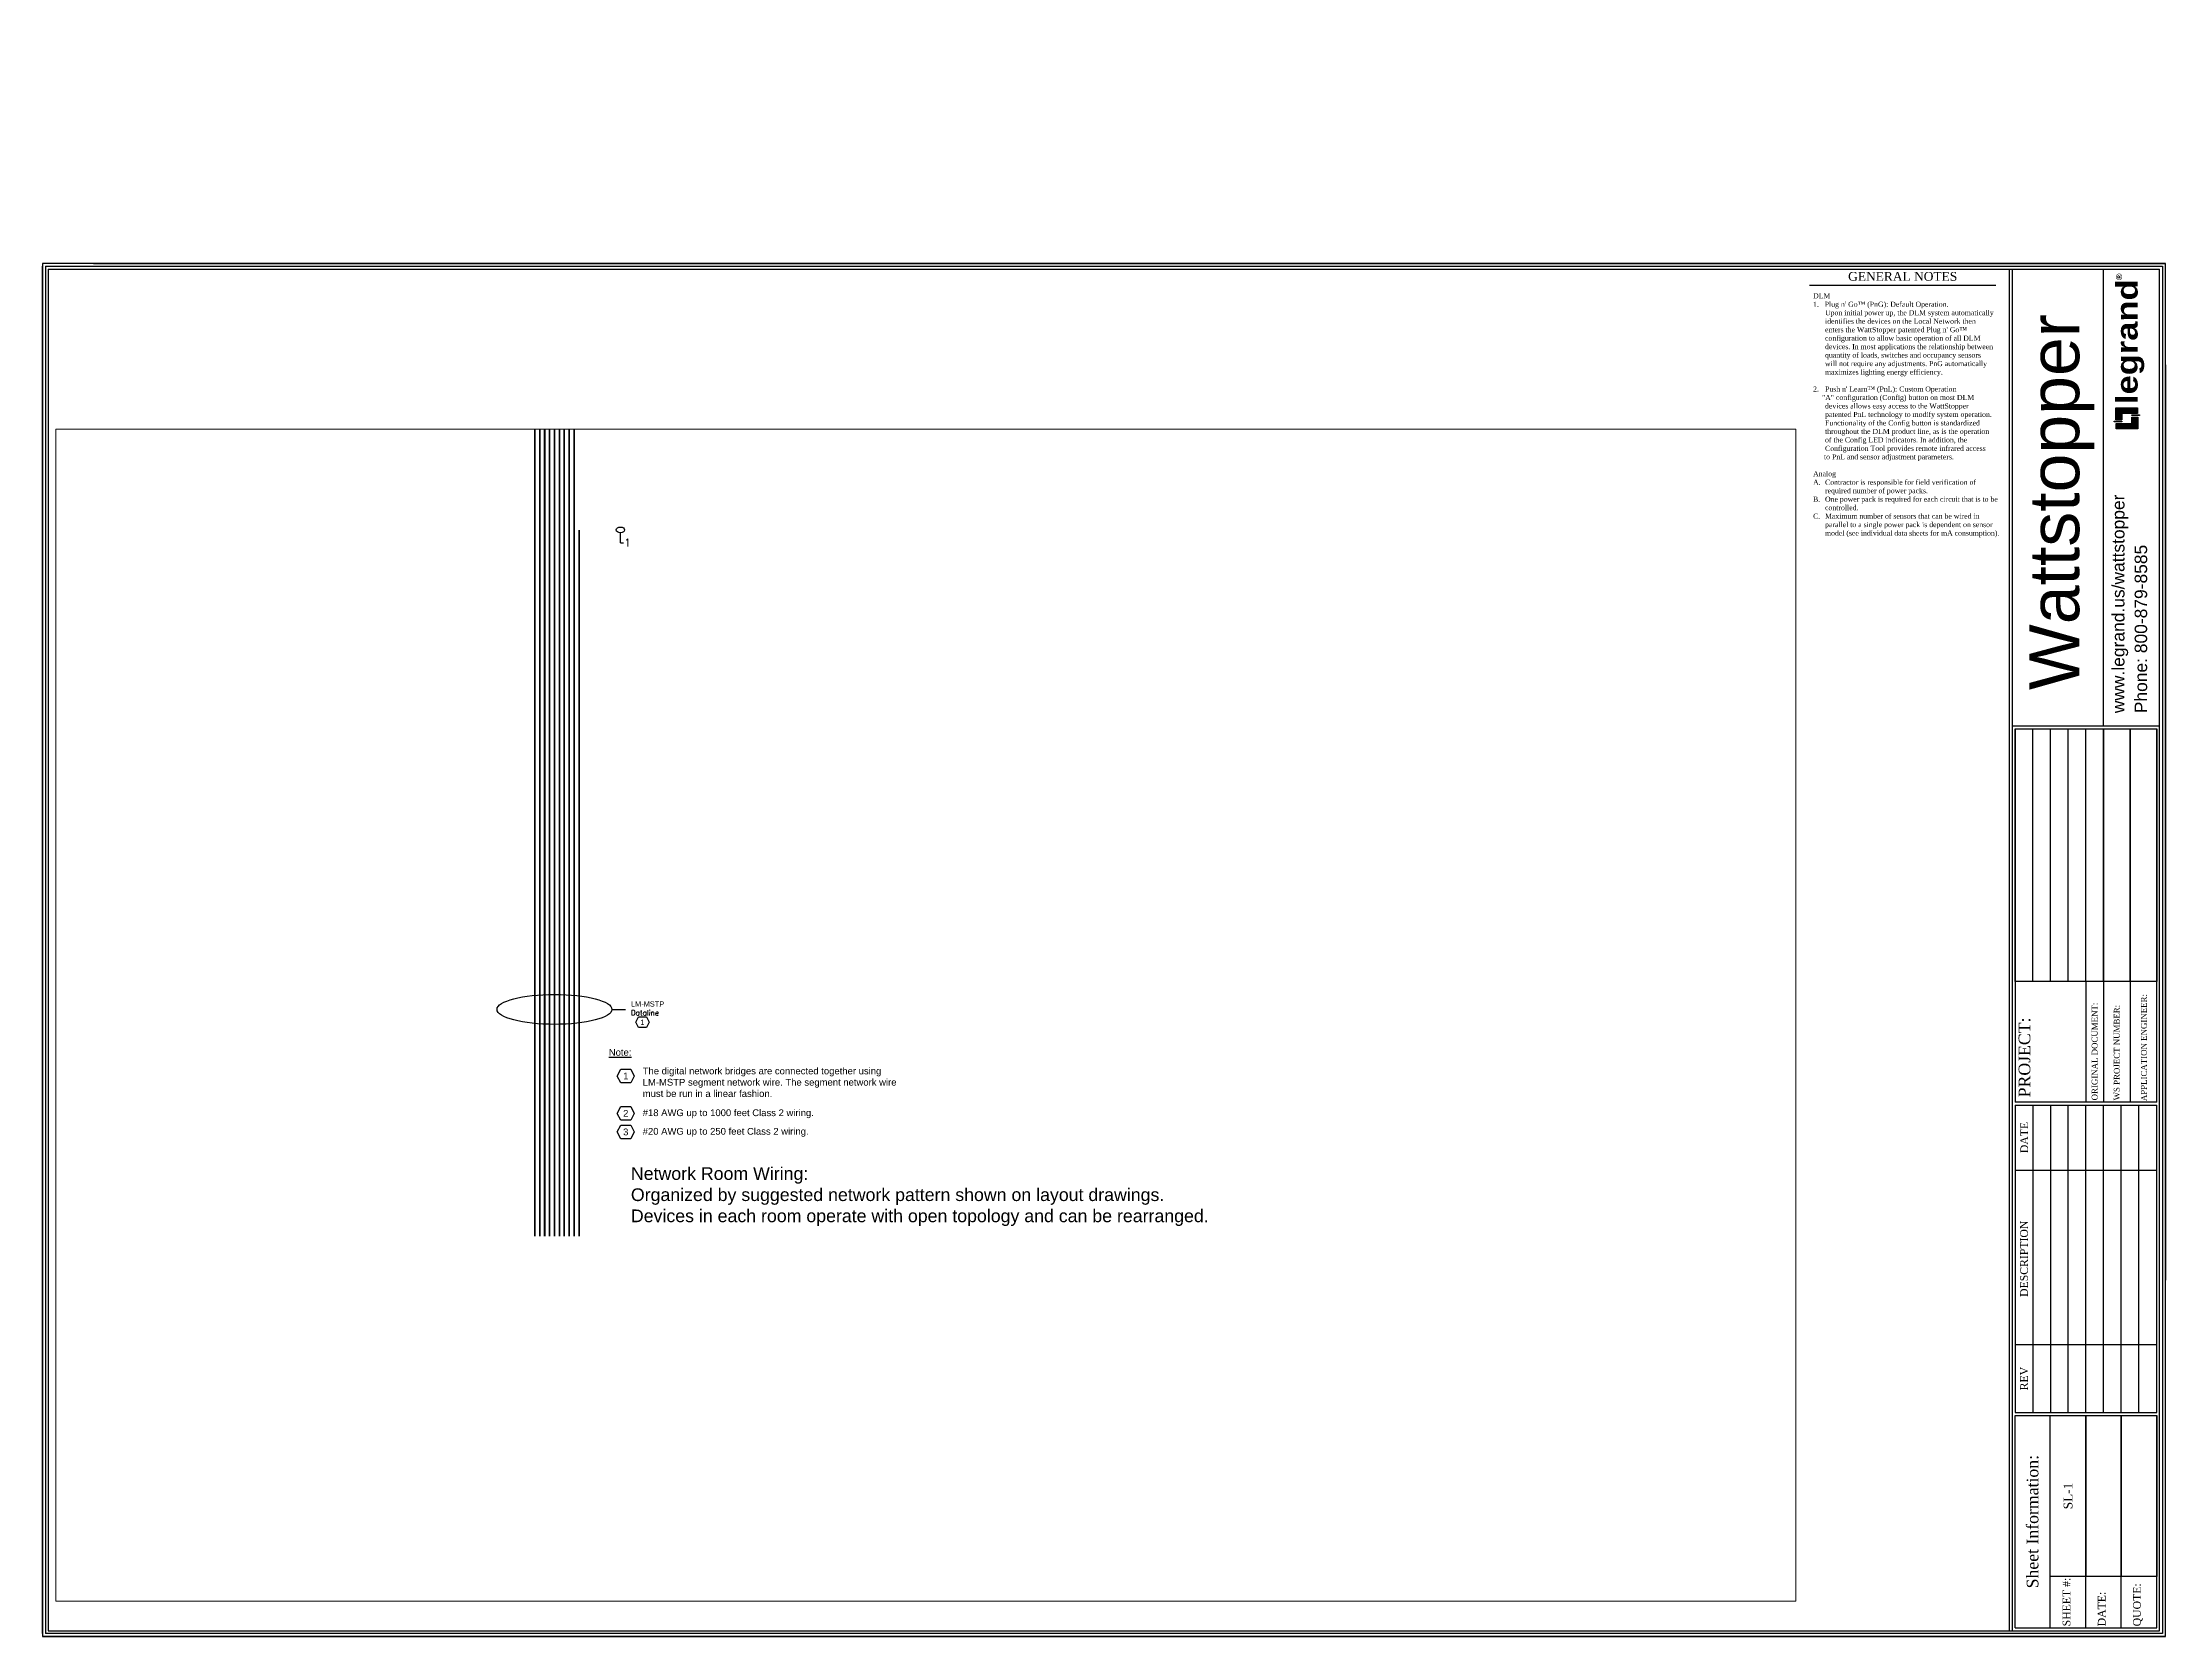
# Paper-space layout 'COMPANY 22 X 34' of a CAD drawing. Header units: inches. Extents: x 10.6 to 44.6, y 10.8 to 36.3.
# The model-space entities are those that its viewports show. They can reach past a viewport. Long polylines and large blocks are cut down to what shows.
import ezdxf
from ezdxf.enums import TextEntityAlignment as Align

# ---------------------------------------------------------------- set-up
doc = ezdxf.new("R2010")
doc.units = ezdxf.units.IN
doc.header["$MEASUREMENT"] = 0
doc.linetypes.add('DASHED', pattern=[0.75, 0.5, -0.25])
doc.linetypes.add('HIDDEN', pattern=[0.375, 0.25, -0.125])
for name, color, linetype in [('_TW_DLM_Analog_Mix', 160, 'Continuous'), ('_WS_MSTP', 160, 'HIDDEN'), ('_WS_WattStopper', 160, 'Continuous')]:
    doc.layers.add(name, color=color, linetype=linetype)
doc.layers.add('_WS_Viewport', color=7, linetype='Continuous', plot=False)
doc.styles.add('Arial', font='arial.ttf', dxfattribs={"height": 0.1875})
doc.styles.add('Legrand', font='ariblk.ttf', dxfattribs={"height": 0.1875})
doc.styles.get("Standard").update_dxf_attribs({"font": 'arial.ttf'})
doc.styles.add('WS8th', font='complex.shx', dxfattribs={"height": 0.1875})
doc.styles.add('WSTB', font='times.ttf')

# ---------------------------------------------------------------- blocks, each defined once
blk = doc.blocks.new('*U160')
at = {"layer": '_WS_WattStopper'}
h = blk.add_hatch(color=256, dxfattribs=at)
h.dxf.hatch_style = 1
h.paths.add_polyline_path([(33.556, 19.349), (33.556, 19.537), (33.462, 19.537), (33.462, 19.436), (33.208, 19.436), (33.208, 19.349)])
h.paths.add_polyline_path([(33.461, 19.573), (33.461, 19.56), (33.584, 19.56), (33.584, 19.573)])
h.paths.add_polyline_path([(33.302, 19.459), (33.302, 19.472), (33.178, 19.472), (33.178, 19.459)])
h.paths.add_polyline_path([(33.3, 19.596), (33.554, 19.596), (33.554, 19.683), (33.207, 19.683), (33.207, 19.495), (33.3, 19.495)])
at = {"layer": '_TW_DLM_Analog_Mix', "const_width": 0.0213}
blk.add_lwpolyline([(28.298, 21.649), (31.284, 21.649)], dxfattribs=at)
at = {"layer": '_WS_WattStopper', "linetype": 'Continuous'}
for p, q in [((34, 22), (0, 22)), ((0, 22), (0, 0)), ((0, 0.047), (0, 21.953)), ((0.047, 21.953), (0.047, 0.047)), ((0.047, 21.953), (33.953, 21.953)), ((0.094, 21.906), (33.906, 21.906)), ((0.094, 21.906), (0.094, 0.094)), ((0.817, 22), (34, 22))]:
    blk.add_line(p, q, dxfattribs=at)
at = {"layer": '_WS_WattStopper'}
for p, q in [((31.496, 21.906), (31.496, 0.094)), ((31.543, 21.906), (31.543, 0.094)), ((33.007, 14.592), (33.007, 21.906)), ((33.906, 0.094), (33.906, 21.906)), ((33.953, 21.953), (33.953, 0.047)), ((34, 0), (34, 22)), ((34, 20.373), (34, 5.711)), ((31.543, 14.592), (33.906, 14.592)), ((31.59, 14.545), (33.859, 14.545)), ((31.59, 14.545), (31.59, 8.562)), ((31.874, 10.494), (31.874, 14.545)), ((32.157, 10.494), (32.157, 14.545)), ((32.44, 10.494), (32.44, 14.545)), ((32.724, 10.494), (32.724, 14.545)), ((33.859, 8.562), (33.859, 14.545)), ((32.724, 10.494), (32.724, 8.562)), ((33.007, 10.494), (33.007, 8.562)), ((33.433, 10.494), (33.433, 8.562)), ((33.859, 8.562), (31.59, 8.562)), ((31.59, 8.515), (33.859, 8.515)), ((31.59, 8.515), (31.59, 3.588)), ((31.879, 3.588), (31.879, 8.515)), ((32.161, 3.588), (32.161, 8.515)), ((32.443, 3.588), (32.443, 8.515)), ((32.725, 3.588), (32.725, 8.515)), ((33.007, 3.588), (33.007, 8.515)), ((33.289, 3.588), (33.289, 8.515)), ((33.571, 3.588), (33.571, 8.515)), ((33.859, 3.588), (33.859, 8.515)), ((31.59, 7.474), (33.859, 7.474)), ((31.59, 4.677), (33.859, 4.677)), ((31.59, 3.588), (33.859, 3.588)), ((31.59, 3.541), (33.859, 3.541)), ((31.59, 0.141), (31.59, 3.541)), ((32.154, 0.141), (32.154, 3.541)), ((32.154, 0.141), (32.154, 3.541)), ((32.725, 0.141), (32.725, 3.541)), ((32.725, 0.141), (32.725, 3.541)), ((33.289, 0.141), (33.289, 3.541)), ((33.859, 0.141), (33.859, 3.541)), ((33.859, 0.141), (33.859, 3.541)), ((0, 0), (34, 0)), ((33.953, 0.047), (0.047, 0.047)), ((0.094, 0.094), (33.906, 0.094)), ((31.59, 0.141), (33.859, 0.141)), ((34, 0), (0, 0))]:
    blk.add_line(p, q, dxfattribs=at)
for points in [[(33.302, 19.472), (33.302, 19.459), (33.178, 19.459), (33.178, 19.472)], [(33.3, 19.596), (33.3, 19.495), (33.207, 19.495), (33.207, 19.683), (33.554, 19.683), (33.554, 19.596)], [(33.462, 19.436), (33.462, 19.537), (33.556, 19.537), (33.556, 19.349), (33.208, 19.349), (33.208, 19.436)], [(33.461, 19.56), (33.461, 19.573), (33.584, 19.573), (33.584, 19.56)], [(31.59, 14.545), (33.007, 14.545), (33.007, 10.494), (31.59, 10.494)], [(33.007, 14.545), (33.433, 14.545), (33.433, 10.494), (33.007, 10.494)], [(33.433, 14.545), (33.859, 14.545), (33.859, 10.494), (33.433, 10.494)]]:
    blk.add_lwpolyline(points, close=True, dxfattribs=at)
for points in [[(32.725, 3.541), (32.725, 0.962), (32.154, 0.962), (32.154, 3.541)], [(33.289, 3.541), (33.289, 0.962), (32.725, 0.962), (32.725, 3.541)], [(33.859, 3.541), (33.859, 0.962), (33.289, 0.962), (33.289, 3.541)]]:
    blk.add_lwpolyline(points, dxfattribs=at)
at = {"insert": (13.845, 25.539), "char_height": 0.18, "attachment_point": 6}
blk.add_mtext('\\A1;', dxfattribs=at)
at = {"layer": '_TW_DLM_Analog_Mix', "style": 'WSTB'}
blk.add_text('GENERAL NOTES', height=0.14221, dxfattribs=at).set_placement((29.791, 21.72), align=Align.CENTER)
at = {"layer": '_TW_DLM_Analog_Mix', "linetype": 'Continuous', "insert": (28.356, 21.521), "char_height": 0.081447, "width": 2.86234, "attachment_point": 1, "style": 'WSTB'}
blk.add_mtext('DLM\\P1.   Plug n\' Go™ (PnG): Default Operation. \\P\\pl0.1912,t0.1912;Upon initial power up, the DLM system automatically identifies the devices on the Local Network then enters the WattStopper patented Plug n\' Go™ configuration to allow basic operation of all DLM devices. In most applications the relationship between quantity of loads, switches and occupancy sensors will not require any adjustments. PnG automatically maximizes lighting energy efficiency.\\P\\pl0;\\P\\pi-0.1912,l0.1912;2.^IPush n\' Learn™ (PnL): Custom Operation  \\P\\pi-0.0478;"A" configuration (Config) button on most DLM devices allows easy access to the WattStopper patented PnL technology to modify system operation. Functionality of the Config button is standardized throughout the DLM product line, as is the operation of the Config LED indicators. In addition, the Configuration Tool provides remote infrared access \\P to PnL and sensor adjustment parameters.\\P\\P\\pi0,l0,tz;Analog\\P\\pi-0.19119,l0.19119,t0.19119,0.28678;A.^IContractor is responsible for field verification of \\P\\pi0,t0.28678;required number of power packs.\\P\\pi-0.19119,t0.19119,0.28678;B.^IOne power pack is required for each circuit that is to be \\P\\pi0,t0.28678;controlled.\\P\\pi-0.19119,t0.19119,0.28678;C.^IMaximum number of sensors that can be wired in \\P\\pi0,t0.28678;parallel to a single power pack is dependent on sensor \\Pmodel (see individual data sheets for mA consumption).', dxfattribs=at)
at = {"layer": '_WS_WattStopper', "style": 'Legrand'}
blk.add_text('®', height=0.094, rotation=90, dxfattribs=at).set_placement((33.304, 21.728))
blk.add_text('legrand', height=0.3457, rotation=90, dxfattribs=at).set_placement((33.381, 19.746), align=Align.MIDDLE_LEFT)
at = {"layer": '_WS_WattStopper', "rotation": 90}
for s, width, gutter_width, heights, insert, char_height, attachment_point, style in [('\\A2;{\\fArial|b0|i0|c0|p34;\\H5.3333x;Wattstopper}', 0.68888, 0.938, [0], (32.339, 18.176), 0.15, 5, 'Arial'), ('\\A2;{\\fArial|b0|i0|c0|p34;\\H5.3333x;www.legrand.us/wattstopper}', 6.42662, 0.938, [0], (33.273, 14.793), 0.03743, 4, 'WS8th'), ('\\A2;{\\fArial|b0|i0|c0|p34;\\H5.3333x;Phone: 800-879-8585}', 6.42662, 0.938, [0], (33.607, 14.793), 0.03743, 4, 'WS8th'), ('APPLICATION ENGINEER:', 1.86507, 1, [0.103], (33.607, 8.578), 0.09396, 1, 'WSTB'), ('PROJECT:', 1.42207, 1, [0], (31.647, 9.278), 0.188, 2, 'WSTB'), ('ORIGINAL DOCUMENT:', 1.87558, 1, [0], (32.818, 8.59), 0.09399, 1, 'WSTB'), ('WS PROJECT NUMBER:', 1.87558, 1, [0], (33.172, 8.59), 0.09399, 1, 'WSTB'), ('DATE', 0.92998, 1, [0], (31.738, 7.995), 0.1244, 5, 'WSTB'), ('DESCRIPTION', 0.92998, 1, [0], (31.735, 6.052), 0.12436, 5, 'WSTB'), ('REV', 0.92998, 1, [0], (31.735, 4.133), 0.1244, 5, 'WSTB'), ('Sheet Information:', 2.39584, 1, [0], (31.872, 1.841), 0.188, 5, 'WSTB'), ('SHEET #:', 3.24622, 1, [0], (32.352, 0.164), 0.1244, 1, 'WSTB'), ('DATE:', 3.24622, 1, [0], (32.916, 0.164), 0.1244, 1, 'WSTB'), ('QUOTE:', 3.24622, 1, [0], (33.48, 0.164), 0.1244, 1, 'WSTB')]:
    blk.add_mtext_dynamic_manual_height_columns(s, width=width, gutter_width=gutter_width, heights=heights, dxfattribs=dict(at, insert=insert, char_height=char_height, attachment_point=attachment_point, style=style))
at = {"layer": '_WS_WattStopper', "insert": (32.44, 2.252), "char_height": 0.141, "width": 2.5791, "attachment_point": 5, "rotation": 90, "style": 'WSTB'}
blk.add_mtext('SL-1', dxfattribs=at)
at = {"layer": '_WS_WattStopper', "style": 'WSTB'}
for tag, height, p in [('PROJECT1', 0.141, (31.732, 12.519)), ('PROJECT2', 0.141, (32.015, 12.519)), ('PROJECT3', 0.141, (32.299, 12.519)), ('PROJECT4', 0.141, (32.582, 12.519)), ('DOCUMENT', 0.141, (32.865, 12.519)), ('PRJB', 0.141, (33.22, 12.519)), ('NAME', 0.141, (33.646, 12.519)), ('REVISION_1', 0.089, (32.02, 7.995)), ('REVISION_2', 0.089, (32.302, 7.995)), ('REVISION_3', 0.089, (32.584, 7.995)), ('REVISION_4', 0.089, (32.866, 7.995)), ('REVISION_5', 0.089, (33.145, 7.995)), ('REVISION_6', 0.089, (33.43, 7.995)), ('REVISION_7', 0.089, (33.712, 7.995)), ('REVISION_1_DESC', 0.089, (32.02, 6.052)), ('REVISION_2_DESC', 0.089, (32.302, 6.052)), ('REVISION_3_DESC', 0.089, (32.584, 6.052)), ('REVISION_4_DESC', 0.089, (32.866, 6.052)), ('REVISION_5_DESC', 0.089, (33.148, 6.052)), ('REVISION_6_DESC', 0.089, (33.43, 6.052)), ('DATE', 0.141, (33.007, 2.252)), ('QUOTE', 0.141, (33.571, 2.252))]:
    blk.add_attdef(tag, text='', height=height, rotation=90, dxfattribs=at).set_placement(p, align=Align.MIDDLE_CENTER)
blk = doc.blocks.new('_1')
at = {"linetype": 'Continuous'}
for p, q in [((-0.25, 0.2), (-0.15, 0.4)), ((-0.15, 0), (-0.25, 0.2)), ((-0.15, 0.4), (0.15, 0.4)), ((0.15, 0), (-0.15, 0)), ((0.15, 0.4), (0.25, 0.2)), ((0.25, 0.2), (0.15, 0))]:
    blk.add_line(p, q, dxfattribs=at)
blk.add_text('1', height=0.2).set_placement((0, 0.1), align=Align.CENTER)

msp = doc.modelspace()

# ---------------------------------------------------------------- linework, layer by layer
at = {"linetype": 'Continuous'}
for p, q in [((56.66699, 164.13798), (57.14342, 164.13798)), ((56.85519, 161.77893), (56.97519, 162.01893)), ((56.97519, 161.53893), (56.85519, 161.77893)), ((56.97519, 162.01893), (57.33519, 162.01893)), ((57.33519, 161.53893), (56.97519, 161.53893)), ((57.33519, 162.01893), (57.45519, 161.77893)), ((57.45519, 161.77893), (57.33519, 161.53893)), ((56.85519, 160.45831), (56.97519, 160.69831)), ((56.97519, 160.21831), (56.85519, 160.45831)), ((56.85519, 159.80086), (56.97519, 160.04086)), ((56.97519, 160.69831), (57.33519, 160.69831)), ((57.33519, 160.21831), (56.97519, 160.21831)), ((56.97519, 160.04086), (57.33519, 160.04086)), ((57.33519, 160.69831), (57.45519, 160.45831)), ((57.45519, 160.45831), (57.33519, 160.21831)), ((57.33519, 160.04086), (57.45519, 159.80086)), ((56.97519, 159.56086), (56.85519, 159.80086)), ((57.33519, 159.56086), (56.97519, 159.56086)), ((57.45519, 159.80086), (57.33519, 159.56086))]:
    msp.add_line(p, q, dxfattribs=at)
msp.add_ellipse((54.63343, 164.13808), major_axis=(2.03356, -0.0001), ratio=0.26088214, dxfattribs=at)
at = {"layer": '_WS_MSTP', "color": 7, "linetype": 'Continuous'}
for q in [(56.96342, 181.01012), (57.0732, 180.64899)]:
    msp.add_line((56.96342, 180.64899), q, dxfattribs=at)
at = {"layer": '_WS_MSTP', "color": 7, "linetype": 'DASHED', "const_width": 0.06}
for points in [[(53.93903, 181.1099), (53.93903, 206.1099)], [(54.11263, 181.1099), (54.11263, 206.1099)], [(54.28623, 181.1099), (54.28623, 206.1099)], [(54.45983, 181.1099), (54.45983, 206.1099)], [(54.63343, 181.1099), (54.63343, 206.1099)], [(54.80703, 181.1099), (54.80703, 206.1099)], [(54.98063, 181.1099), (54.98063, 206.1099)], [(55.15423, 181.1099), (55.15423, 206.1099)], [(55.32783, 181.1099), (55.32783, 206.1099)], [(53.93903, 156.1099), (53.93903, 181.1099)], [(54.11263, 156.1099), (54.11263, 181.1099)], [(54.28623, 156.1099), (54.28623, 181.1099)], [(54.45983, 156.1099), (54.45983, 181.1099)], [(54.63343, 156.1099), (54.63343, 181.1099)], [(54.80703, 156.1099), (54.80703, 181.1099)], [(54.98063, 156.1099), (54.98063, 181.1099)], [(55.15423, 156.1099), (55.15423, 181.1099)], [(55.32783, 156.1099), (55.32783, 181.1099)], [(55.50143, 156.1099), (55.50143, 181.1099)]]:
    msp.add_lwpolyline(points, dxfattribs=at)
at = {"layer": '_WS_MSTP', "color": 7, "linetype": 'Continuous'}
msp.add_ellipse((56.96508, 181.1099), major_axis=(0.15129, 0), ratio=0.65960456, dxfattribs=at)

# ---------------------------------------------------------------- block references
at = {"linetype": 'Continuous', "xscale": 0.9359999999999999, "yscale": 0.9359999999999999, "zscale": 0.9359999999999999}
msp.add_blockref('_1', (57.74579, 163.4976), dxfattribs=at)

# ---------------------------------------------------------------- texts
msp.add_text('%%UNote:', height=0.24).set_placement((56.55519, 162.49893))
for s, p in [('1', (57.15519, 161.65893)), ('2', (57.15519, 160.33831)), ('3', (57.15519, 159.68086))]:
    msp.add_text(s, height=0.24).set_placement(p, align=Align.CENTER)
at = {"insert": (57.33825, 164.42759), "char_height": 0.1872, "width": 2.9918854, "attachment_point": 1, "rotation": 359.6047077}
msp.add_mtext('LM-MSTP \\P{\\Fromand|c0;Dataline}', dxfattribs=at)
at = {"char_height": 0.24, "width": 9.2357068}
for s, insert, attachment_point in [('The digital network bridges are connected together using LM-MSTP segment network wire. The segment network wire must be run in a linear fashion.', (57.75519, 162.07893), 1), ('#18 AWG up to 1000 feet Class 2 wiring.', (57.75519, 160.44366), 4), ('#20 AWG up to 250 feet Class 2 wiring.', (57.75519, 159.78621), 4)]:
    msp.add_mtext(s, dxfattribs=dict(at, insert=insert, attachment_point=attachment_point))
at = {"insert": (57.33719, 158.55267), "char_height": 0.449284, "attachment_point": 1}
msp.add_mtext_dynamic_manual_height_columns('Network Room Wiring:\\POrganized by suggested network pattern shown on layout drawings.\\PDevices in each room operate with open topology and can be rearranged.', width=26.7906867, gutter_width=1, heights=[0], dxfattribs=at)
at = {"layer": '_WS_MSTP', "color": 7, "linetype": 'Continuous', "insert": (57.09586, 180.79429), "char_height": 0.27067, "attachment_point": 1, "style": 'WS8th'}
msp.add_mtext_dynamic_manual_height_columns('1', width=100.2027733, gutter_width=0.9375, heights=[0], dxfattribs=at)

psp = doc.layouts.new('COMPANY 22 X 34')

# ---------------------------------------------------------------- block references
at = {"layer": '_WS_WattStopper'}
psp.add_blockref('*U160', (10.608, 10.751), dxfattribs=at)

# ---------------------------------------------------------------- viewports
at = {"layer": '_WS_Viewport'}
psp.add_viewport(center=(24.755, 20.707), size=(27.87, 18.77866), view_center_point=(67.77251, 163.93498), view_height=41.4904262, dxfattribs=at)

doc.saveas('drawing.dxf')
